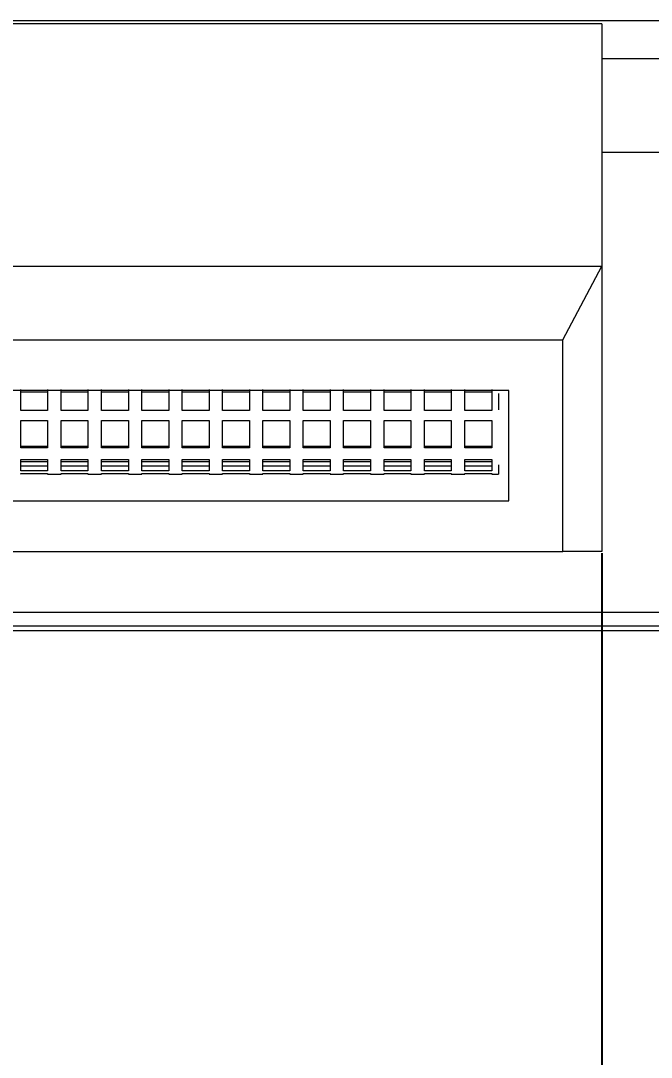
# Model space of a CAD drawing. Header units: millimetres. Extents: x 17284 to 19660, y -6011 to -2651.
# Drawn here: x 18008.46 to 18031.89, y -4960.58 to -4922.08 of the extents above; entities that cross this region are included whole.
import ezdxf

# ---------------------------------------------------------------- set-up
doc = ezdxf.new("R2010")
doc.units = ezdxf.units.MM
doc.layers.add('DIM', color=3, linetype='Continuous', lineweight=13)
doc.styles.get("Standard").update_dxf_attribs({"font": 'arial.ttf'})
doc.dimstyles.get("Standard").update_dxf_attribs({"dimtxt": 0.18, "dimasz": 0.18, "dimexe": 0.18, "dimexo": 0.0625, "dimgap": 0.09, "dimtad": 0, "dimtih": 1, "dimtoh": 1, "dimdec": 1, "dimdsep": 46, "dimtxsty": 'Standard', "dimcen": 0.09, "dimadec": 0, "dimazin": 0, "dimtfac": 1, "dimtdec": 1, "dimtofl": 0, "dimtmove": 0, "dimatfit": 3, "dimfxl": 1, "dimtolj": 1, "dimtzin": 0, "dimarcsym": 0})

# ---------------------------------------------------------------- blocks, each defined once
blk = doc.blocks.new('*D64')
at = {"layer": 'Defpoints', "color": 0, "transparency": 16777216}
for p in [(17965.557, -4941.795), (18030.057, -4941.795), (18030.057, -4987.272)]:
    blk.add_point(p, dxfattribs=at)
at = {"layer": 'DIM', "color": 0, "lineweight": -2, "transparency": 16777216}
for p, q in [((17965.557, -4941.858), (17965.557, -4987.452)), ((18030.057, -4941.858), (18030.057, -4987.452)), ((17947.557, -4987.272), (17929.557, -4987.272)), ((18048.057, -4987.272), (18066.057, -4987.272))]:
    blk.add_line(p, q, dxfattribs=at)
at = {"layer": 'DIM', "color": 0, "transparency": 16777216}
for points in [[(17947.557, -4984.272), (17947.557, -4990.272), (17965.557, -4987.272)], [(18048.057, -4984.272), (18048.057, -4990.272), (18030.057, -4987.272)]]:
    blk.add_solid(points, dxfattribs=at)
at = {"layer": 'DIM', "color": 0, "transparency": 16777216, "insert": (17997.807, -4987.272), "char_height": 18, "attachment_point": 5}
blk.add_mtext('\\A1;64.5', dxfattribs=at)

msp = doc.modelspace()

# ---------------------------------------------------------------- linework, layer by layer
at = {"linetype": 'Continuous', "lineweight": 13}
for p, q in [((18247.429, -4922.085), (17748.186, -4922.085)), ((18030.05, -4923.486), (18197.304, -4923.486)), ((18202.747, -4926.985), (18030.056, -4926.985))]:
    msp.add_line(p, q, dxfattribs=at)
at = {"linetype": 'Continuous', "lineweight": 18}
for p, q in [((18030.057, -4922.199), (17965.557, -4922.199)), ((18030.057, -4922.199), (18030.057, -4931.199)), ((17965.557, -4931.199), (18030.057, -4931.199)), ((18028.602, -4933.935), (18030.057, -4931.199)), ((18030.057, -4931.199), (18030.057, -4941.795)), ((17967.013, -4933.935), (18028.602, -4933.935)), ((18028.602, -4941.795), (18028.602, -4933.935)), ((18026.602, -4935.814), (17969.013, -4935.814)), ((18009.463, -4935.886), (18008.463, -4935.886)), ((18010.963, -4935.886), (18009.963, -4935.886)), ((18012.463, -4935.886), (18011.463, -4935.886)), ((18013.963, -4935.886), (18012.963, -4935.886)), ((18015.463, -4935.886), (18014.463, -4935.886)), ((18016.963, -4935.886), (18015.963, -4935.886)), ((18018.463, -4935.886), (18017.463, -4935.886)), ((18019.963, -4935.886), (18018.963, -4935.886)), ((18021.463, -4935.886), (18020.463, -4935.886)), ((18022.963, -4935.886), (18021.963, -4935.886)), ((18024.463, -4935.886), (18023.463, -4935.886)), ((18025.963, -4935.886), (18024.963, -4935.886)), ((18026.602, -4939.916), (18026.602, -4935.814)), ((18009.463, -4936.562), (18008.463, -4936.562)), ((18010.963, -4936.562), (18009.963, -4936.562)), ((18012.463, -4936.562), (18011.463, -4936.562)), ((18013.963, -4936.562), (18012.963, -4936.562)), ((18015.463, -4936.562), (18014.463, -4936.562)), ((18016.963, -4936.562), (18015.963, -4936.562)), ((18018.463, -4936.562), (18017.463, -4936.562)), ((18019.963, -4936.562), (18018.963, -4936.562)), ((18021.463, -4936.562), (18020.463, -4936.562)), ((18022.963, -4936.562), (18021.963, -4936.562)), ((18024.463, -4936.562), (18023.463, -4936.562)), ((18025.963, -4936.562), (18024.963, -4936.562)), ((18008.463, -4936.929), (18009.463, -4936.929)), ((18009.963, -4936.929), (18010.963, -4936.929)), ((18011.463, -4936.929), (18012.463, -4936.929)), ((18012.963, -4936.929), (18013.963, -4936.929)), ((18014.463, -4936.929), (18015.463, -4936.929)), ((18015.963, -4936.929), (18016.963, -4936.929)), ((18017.463, -4936.929), (18018.463, -4936.929)), ((18018.963, -4936.929), (18019.963, -4936.929)), ((18020.463, -4936.929), (18021.463, -4936.929)), ((18021.963, -4936.929), (18022.963, -4936.929)), ((18023.463, -4936.929), (18024.463, -4936.929)), ((18024.963, -4936.929), (18025.963, -4936.929)), ((18008.463, -4937.892), (18009.463, -4937.892)), ((18009.463, -4937.954), (18008.463, -4937.954)), ((18009.963, -4937.892), (18010.963, -4937.892)), ((18010.963, -4937.954), (18009.963, -4937.954)), ((18011.463, -4937.892), (18012.463, -4937.892)), ((18012.463, -4937.954), (18011.463, -4937.954)), ((18012.963, -4937.892), (18013.963, -4937.892)), ((18013.963, -4937.954), (18012.963, -4937.954)), ((18014.463, -4937.892), (18015.463, -4937.892)), ((18015.463, -4937.954), (18014.463, -4937.954)), ((18015.963, -4937.892), (18016.963, -4937.892)), ((18016.963, -4937.954), (18015.963, -4937.954)), ((18017.463, -4937.892), (18018.463, -4937.892)), ((18018.463, -4937.954), (18017.463, -4937.954)), ((18018.963, -4937.892), (18019.963, -4937.892)), ((18019.963, -4937.954), (18018.963, -4937.954)), ((18020.463, -4937.892), (18021.463, -4937.892)), ((18021.463, -4937.954), (18020.463, -4937.954)), ((18021.963, -4937.892), (18022.963, -4937.892)), ((18022.963, -4937.954), (18021.963, -4937.954)), ((18023.463, -4937.892), (18024.463, -4937.892)), ((18024.463, -4937.954), (18023.463, -4937.954)), ((18024.963, -4937.892), (18025.963, -4937.892)), ((18025.963, -4937.954), (18024.963, -4937.954)), ((18008.463, -4938.38), (18009.463, -4938.38)), ((18008.463, -4938.45), (18009.463, -4938.45)), ((18008.463, -4938.615), (18009.463, -4938.615)), ((18009.963, -4938.38), (18010.963, -4938.38)), ((18009.963, -4938.45), (18010.963, -4938.45)), ((18009.963, -4938.615), (18010.963, -4938.615)), ((18011.463, -4938.38), (18012.463, -4938.38)), ((18011.463, -4938.45), (18012.463, -4938.45)), ((18011.463, -4938.615), (18012.463, -4938.615)), ((18012.963, -4938.38), (18013.963, -4938.38)), ((18012.963, -4938.45), (18013.963, -4938.45)), ((18012.963, -4938.615), (18013.963, -4938.615)), ((18014.463, -4938.38), (18015.463, -4938.38)), ((18014.463, -4938.45), (18015.463, -4938.45)), ((18014.463, -4938.615), (18015.463, -4938.615)), ((18015.963, -4938.38), (18016.963, -4938.38)), ((18015.963, -4938.45), (18016.963, -4938.45)), ((18015.963, -4938.615), (18016.963, -4938.615)), ((18017.463, -4938.38), (18018.463, -4938.38)), ((18017.463, -4938.45), (18018.463, -4938.45)), ((18017.463, -4938.615), (18018.463, -4938.615)), ((18018.963, -4938.38), (18019.963, -4938.38)), ((18018.963, -4938.45), (18019.963, -4938.45)), ((18018.963, -4938.615), (18019.963, -4938.615)), ((18020.463, -4938.38), (18021.463, -4938.38)), ((18020.463, -4938.45), (18021.463, -4938.45)), ((18020.463, -4938.615), (18021.463, -4938.615)), ((18021.963, -4938.38), (18022.963, -4938.38)), ((18021.963, -4938.45), (18022.963, -4938.45)), ((18021.963, -4938.615), (18022.963, -4938.615)), ((18023.463, -4938.38), (18024.463, -4938.38)), ((18023.463, -4938.45), (18024.463, -4938.45)), ((18023.463, -4938.615), (18024.463, -4938.615)), ((18024.963, -4938.38), (18025.963, -4938.38)), ((18024.963, -4938.45), (18025.963, -4938.45)), ((18024.963, -4938.615), (18025.963, -4938.615)), ((18009.463, -4938.807), (18008.463, -4938.807)), ((18008.463, -4938.902), (18009.463, -4938.902)), ((18010.963, -4938.807), (18009.963, -4938.807)), ((18009.963, -4938.902), (18010.963, -4938.902)), ((18012.463, -4938.807), (18011.463, -4938.807)), ((18011.463, -4938.902), (18012.463, -4938.902)), ((18013.963, -4938.807), (18012.963, -4938.807)), ((18012.963, -4938.902), (18013.963, -4938.902)), ((18015.463, -4938.807), (18014.463, -4938.807)), ((18014.463, -4938.902), (18015.463, -4938.902)), ((18016.963, -4938.807), (18015.963, -4938.807)), ((18015.963, -4938.902), (18016.963, -4938.902)), ((18018.463, -4938.807), (18017.463, -4938.807)), ((18017.463, -4938.902), (18018.463, -4938.902)), ((18019.963, -4938.807), (18018.963, -4938.807)), ((18018.963, -4938.902), (18019.963, -4938.902)), ((18021.463, -4938.807), (18020.463, -4938.807)), ((18020.463, -4938.902), (18021.463, -4938.902)), ((18022.963, -4938.807), (18021.963, -4938.807)), ((18021.963, -4938.902), (18022.963, -4938.902)), ((18024.463, -4938.807), (18023.463, -4938.807)), ((18023.463, -4938.902), (18024.463, -4938.902)), ((18025.963, -4938.807), (18024.963, -4938.807)), ((18024.963, -4938.902), (18025.963, -4938.902)), ((17969.013, -4939.916), (18026.602, -4939.916)), ((17967.013, -4941.795), (18028.602, -4941.795)), ((18030.057, -4941.795), (18028.602, -4941.795)), ((17765.841, -4944.73), (18205.301, -4944.73)), ((17766.005, -4944.564), (18205.307, -4944.564))]:
    msp.add_line(p, q, dxfattribs=at)
for points, knots in [([(18008.463, -4936.562), (18008.463, -4936.313), (18008.463, -4936.049), (18008.463, -4935.797), (18008.463, -4935.777)], [0, 0, 0, 0, 0.920984, 1, 1, 1, 1]), ([(18009.463, -4935.777), (18009.463, -4935.797), (18009.463, -4936.049), (18009.463, -4936.313), (18009.463, -4936.562)], [0, 0, 0, 0, 0.079016, 1, 1, 1, 1]), ([(18009.963, -4936.562), (18009.963, -4936.313), (18009.963, -4936.049), (18009.963, -4935.797), (18009.963, -4935.777)], [0, 0, 0, 0, 0.920984, 1, 1, 1, 1]), ([(18010.963, -4935.777), (18010.963, -4935.797), (18010.963, -4936.049), (18010.963, -4936.313), (18010.963, -4936.562)], [0, 0, 0, 0, 0.079016, 1, 1, 1, 1]), ([(18011.463, -4936.562), (18011.463, -4936.313), (18011.463, -4936.049), (18011.463, -4935.797), (18011.463, -4935.777)], [0, 0, 0, 0, 0.920984, 1, 1, 1, 1]), ([(18012.463, -4935.777), (18012.463, -4935.797), (18012.463, -4936.049), (18012.463, -4936.313), (18012.463, -4936.562)], [0, 0, 0, 0, 0.079016, 1, 1, 1, 1]), ([(18012.963, -4936.562), (18012.963, -4936.313), (18012.963, -4936.049), (18012.963, -4935.797), (18012.963, -4935.777)], [0, 0, 0, 0, 0.920984, 1, 1, 1, 1]), ([(18013.963, -4935.777), (18013.963, -4935.797), (18013.963, -4936.049), (18013.963, -4936.313), (18013.963, -4936.562)], [0, 0, 0, 0, 0.079016, 1, 1, 1, 1]), ([(18014.463, -4936.562), (18014.463, -4936.313), (18014.463, -4936.049), (18014.463, -4935.797), (18014.463, -4935.777)], [0, 0, 0, 0, 0.920984, 1, 1, 1, 1]), ([(18015.463, -4935.777), (18015.463, -4935.797), (18015.463, -4936.049), (18015.463, -4936.313), (18015.463, -4936.562)], [0, 0, 0, 0, 0.079016, 1, 1, 1, 1]), ([(18015.963, -4936.562), (18015.963, -4936.313), (18015.963, -4936.049), (18015.963, -4935.797), (18015.963, -4935.777)], [0, 0, 0, 0, 0.920984, 1, 1, 1, 1]), ([(18016.963, -4935.777), (18016.963, -4935.797), (18016.963, -4936.049), (18016.963, -4936.313), (18016.963, -4936.562)], [0, 0, 0, 0, 0.079016, 1, 1, 1, 1]), ([(18017.463, -4936.562), (18017.463, -4936.313), (18017.463, -4936.049), (18017.463, -4935.797), (18017.463, -4935.777)], [0, 0, 0, 0, 0.920984, 1, 1, 1, 1]), ([(18018.463, -4935.777), (18018.463, -4935.797), (18018.463, -4936.049), (18018.463, -4936.313), (18018.463, -4936.562)], [0, 0, 0, 0, 0.079016, 1, 1, 1, 1]), ([(18018.963, -4936.562), (18018.963, -4936.313), (18018.963, -4936.049), (18018.963, -4935.797), (18018.963, -4935.777)], [0, 0, 0, 0, 0.920984, 1, 1, 1, 1]), ([(18019.963, -4935.777), (18019.963, -4935.797), (18019.963, -4936.049), (18019.963, -4936.313), (18019.963, -4936.562)], [0, 0, 0, 0, 0.079016, 1, 1, 1, 1]), ([(18020.463, -4936.562), (18020.463, -4936.313), (18020.463, -4936.049), (18020.463, -4935.797), (18020.463, -4935.777)], [0, 0, 0, 0, 0.920984, 1, 1, 1, 1]), ([(18021.463, -4935.777), (18021.463, -4935.797), (18021.463, -4936.049), (18021.463, -4936.313), (18021.463, -4936.562)], [0, 0, 0, 0, 0.079016, 1, 1, 1, 1]), ([(18021.963, -4936.562), (18021.963, -4936.313), (18021.963, -4936.049), (18021.963, -4935.797), (18021.963, -4935.777)], [0, 0, 0, 0, 0.920984, 1, 1, 1, 1]), ([(18022.963, -4935.777), (18022.963, -4935.797), (18022.963, -4936.049), (18022.963, -4936.313), (18022.963, -4936.562)], [0, 0, 0, 0, 0.079016, 1, 1, 1, 1]), ([(18023.463, -4936.562), (18023.463, -4936.313), (18023.463, -4936.049), (18023.463, -4935.797), (18023.463, -4935.777)], [0, 0, 0, 0, 0.920984, 1, 1, 1, 1]), ([(18024.463, -4935.777), (18024.463, -4935.797), (18024.463, -4936.049), (18024.463, -4936.313), (18024.463, -4936.562)], [0, 0, 0, 0, 0.079016, 1, 1, 1, 1]), ([(18024.963, -4936.562), (18024.963, -4936.313), (18024.963, -4936.049), (18024.963, -4935.797), (18024.963, -4935.777)], [0, 0, 0, 0, 0.920984, 1, 1, 1, 1]), ([(18025.963, -4935.777), (18025.963, -4935.797), (18025.963, -4936.049), (18025.963, -4936.313), (18025.963, -4936.562)], [0, 0, 0, 0, 0.079016, 1, 1, 1, 1]), ([(18008.463, -4937.954), (18008.463, -4937.886), (18008.463, -4937.571), (18008.463, -4937.209), (18008.463, -4936.929)], [0, 0, 0, 0, 0.22301, 1, 1, 1, 1]), ([(18009.463, -4936.929), (18009.463, -4937.209), (18009.463, -4937.571), (18009.463, -4937.886), (18009.463, -4937.954)], [0, 0, 0, 0, 0.77699, 1, 1, 1, 1]), ([(18009.963, -4937.954), (18009.963, -4937.886), (18009.963, -4937.571), (18009.963, -4937.209), (18009.963, -4936.929)], [0, 0, 0, 0, 0.22301, 1, 1, 1, 1]), ([(18010.963, -4936.929), (18010.963, -4937.209), (18010.963, -4937.571), (18010.963, -4937.886), (18010.963, -4937.954)], [0, 0, 0, 0, 0.77699, 1, 1, 1, 1]), ([(18011.463, -4937.954), (18011.463, -4937.886), (18011.463, -4937.571), (18011.463, -4937.209), (18011.463, -4936.929)], [0, 0, 0, 0, 0.22301, 1, 1, 1, 1]), ([(18012.463, -4936.929), (18012.463, -4937.209), (18012.463, -4937.571), (18012.463, -4937.886), (18012.463, -4937.954)], [0, 0, 0, 0, 0.77699, 1, 1, 1, 1]), ([(18012.963, -4937.954), (18012.963, -4937.886), (18012.963, -4937.571), (18012.963, -4937.209), (18012.963, -4936.929)], [0, 0, 0, 0, 0.22301, 1, 1, 1, 1]), ([(18013.963, -4936.929), (18013.963, -4937.209), (18013.963, -4937.571), (18013.963, -4937.886), (18013.963, -4937.954)], [0, 0, 0, 0, 0.77699, 1, 1, 1, 1]), ([(18014.463, -4937.954), (18014.463, -4937.886), (18014.463, -4937.571), (18014.463, -4937.209), (18014.463, -4936.929)], [0, 0, 0, 0, 0.22301, 1, 1, 1, 1]), ([(18015.463, -4936.929), (18015.463, -4937.209), (18015.463, -4937.571), (18015.463, -4937.886), (18015.463, -4937.954)], [0, 0, 0, 0, 0.77699, 1, 1, 1, 1]), ([(18015.963, -4937.954), (18015.963, -4937.886), (18015.963, -4937.571), (18015.963, -4937.209), (18015.963, -4936.929)], [0, 0, 0, 0, 0.22301, 1, 1, 1, 1]), ([(18016.963, -4936.929), (18016.963, -4937.209), (18016.963, -4937.571), (18016.963, -4937.886), (18016.963, -4937.954)], [0, 0, 0, 0, 0.77699, 1, 1, 1, 1]), ([(18017.463, -4937.954), (18017.463, -4937.886), (18017.463, -4937.571), (18017.463, -4937.209), (18017.463, -4936.929)], [0, 0, 0, 0, 0.22301, 1, 1, 1, 1]), ([(18018.463, -4936.929), (18018.463, -4937.209), (18018.463, -4937.571), (18018.463, -4937.886), (18018.463, -4937.954)], [0, 0, 0, 0, 0.77699, 1, 1, 1, 1]), ([(18018.963, -4937.954), (18018.963, -4937.886), (18018.963, -4937.571), (18018.963, -4937.209), (18018.963, -4936.929)], [0, 0, 0, 0, 0.22301, 1, 1, 1, 1]), ([(18019.963, -4936.929), (18019.963, -4937.209), (18019.963, -4937.571), (18019.963, -4937.886), (18019.963, -4937.954)], [0, 0, 0, 0, 0.77699, 1, 1, 1, 1]), ([(18020.463, -4937.954), (18020.463, -4937.886), (18020.463, -4937.571), (18020.463, -4937.209), (18020.463, -4936.929)], [0, 0, 0, 0, 0.22301, 1, 1, 1, 1]), ([(18021.463, -4936.929), (18021.463, -4937.209), (18021.463, -4937.571), (18021.463, -4937.886), (18021.463, -4937.954)], [0, 0, 0, 0, 0.77699, 1, 1, 1, 1]), ([(18021.963, -4937.954), (18021.963, -4937.886), (18021.963, -4937.571), (18021.963, -4937.209), (18021.963, -4936.929)], [0, 0, 0, 0, 0.22301, 1, 1, 1, 1]), ([(18022.963, -4936.929), (18022.963, -4937.209), (18022.963, -4937.571), (18022.963, -4937.886), (18022.963, -4937.954)], [0, 0, 0, 0, 0.77699, 1, 1, 1, 1]), ([(18023.463, -4937.954), (18023.463, -4937.886), (18023.463, -4937.571), (18023.463, -4937.209), (18023.463, -4936.929)], [0, 0, 0, 0, 0.22301, 1, 1, 1, 1]), ([(18024.463, -4936.929), (18024.463, -4937.209), (18024.463, -4937.571), (18024.463, -4937.886), (18024.463, -4937.954)], [0, 0, 0, 0, 0.77699, 1, 1, 1, 1]), ([(18024.963, -4937.954), (18024.963, -4937.886), (18024.963, -4937.571), (18024.963, -4937.209), (18024.963, -4936.929)], [0, 0, 0, 0, 0.22301, 1, 1, 1, 1]), ([(18025.963, -4936.929), (18025.963, -4937.209), (18025.963, -4937.571), (18025.963, -4937.886), (18025.963, -4937.954)], [0, 0, 0, 0, 0.77699, 1, 1, 1, 1]), ([(18008.463, -4938.807), (18008.463, -4938.734), (18008.463, -4938.603), (18008.463, -4938.418), (18008.463, -4938.38)], [0, 0, 0, 0, 0.80479, 1, 1, 1, 1]), ([(18009.463, -4938.38), (18009.463, -4938.418), (18009.463, -4938.603), (18009.463, -4938.734), (18009.463, -4938.807)], [0, 0, 0, 0, 0.19521, 1, 1, 1, 1]), ([(18009.963, -4938.807), (18009.963, -4938.734), (18009.963, -4938.603), (18009.963, -4938.418), (18009.963, -4938.38)], [0, 0, 0, 0, 0.80479, 1, 1, 1, 1]), ([(18010.963, -4938.38), (18010.963, -4938.418), (18010.963, -4938.603), (18010.963, -4938.734), (18010.963, -4938.807)], [0, 0, 0, 0, 0.19521, 1, 1, 1, 1]), ([(18011.463, -4938.807), (18011.463, -4938.734), (18011.463, -4938.603), (18011.463, -4938.418), (18011.463, -4938.38)], [0, 0, 0, 0, 0.80479, 1, 1, 1, 1]), ([(18012.463, -4938.38), (18012.463, -4938.418), (18012.463, -4938.603), (18012.463, -4938.734), (18012.463, -4938.807)], [0, 0, 0, 0, 0.19521, 1, 1, 1, 1]), ([(18012.963, -4938.807), (18012.963, -4938.734), (18012.963, -4938.603), (18012.963, -4938.418), (18012.963, -4938.38)], [0, 0, 0, 0, 0.80479, 1, 1, 1, 1]), ([(18013.963, -4938.38), (18013.963, -4938.418), (18013.963, -4938.603), (18013.963, -4938.734), (18013.963, -4938.807)], [0, 0, 0, 0, 0.19521, 1, 1, 1, 1]), ([(18014.463, -4938.807), (18014.463, -4938.734), (18014.463, -4938.603), (18014.463, -4938.418), (18014.463, -4938.38)], [0, 0, 0, 0, 0.80479, 1, 1, 1, 1]), ([(18015.463, -4938.38), (18015.463, -4938.418), (18015.463, -4938.603), (18015.463, -4938.734), (18015.463, -4938.807)], [0, 0, 0, 0, 0.19521, 1, 1, 1, 1]), ([(18015.963, -4938.807), (18015.963, -4938.734), (18015.963, -4938.603), (18015.963, -4938.418), (18015.963, -4938.38)], [0, 0, 0, 0, 0.80479, 1, 1, 1, 1]), ([(18016.963, -4938.38), (18016.963, -4938.418), (18016.963, -4938.603), (18016.963, -4938.734), (18016.963, -4938.807)], [0, 0, 0, 0, 0.19521, 1, 1, 1, 1]), ([(18017.463, -4938.807), (18017.463, -4938.734), (18017.463, -4938.603), (18017.463, -4938.418), (18017.463, -4938.38)], [0, 0, 0, 0, 0.80479, 1, 1, 1, 1]), ([(18018.463, -4938.38), (18018.463, -4938.418), (18018.463, -4938.603), (18018.463, -4938.734), (18018.463, -4938.807)], [0, 0, 0, 0, 0.19521, 1, 1, 1, 1]), ([(18018.963, -4938.807), (18018.963, -4938.734), (18018.963, -4938.603), (18018.963, -4938.418), (18018.963, -4938.38)], [0, 0, 0, 0, 0.80479, 1, 1, 1, 1]), ([(18019.963, -4938.38), (18019.963, -4938.418), (18019.963, -4938.603), (18019.963, -4938.734), (18019.963, -4938.807)], [0, 0, 0, 0, 0.19521, 1, 1, 1, 1]), ([(18020.463, -4938.807), (18020.463, -4938.734), (18020.463, -4938.603), (18020.463, -4938.418), (18020.463, -4938.38)], [0, 0, 0, 0, 0.80479, 1, 1, 1, 1]), ([(18021.463, -4938.38), (18021.463, -4938.418), (18021.463, -4938.603), (18021.463, -4938.734), (18021.463, -4938.807)], [0, 0, 0, 0, 0.19521, 1, 1, 1, 1]), ([(18021.963, -4938.807), (18021.963, -4938.734), (18021.963, -4938.603), (18021.963, -4938.418), (18021.963, -4938.38)], [0, 0, 0, 0, 0.80479, 1, 1, 1, 1]), ([(18022.963, -4938.38), (18022.963, -4938.418), (18022.963, -4938.603), (18022.963, -4938.734), (18022.963, -4938.807)], [0, 0, 0, 0, 0.19521, 1, 1, 1, 1]), ([(18023.463, -4938.807), (18023.463, -4938.734), (18023.463, -4938.603), (18023.463, -4938.418), (18023.463, -4938.38)], [0, 0, 0, 0, 0.80479, 1, 1, 1, 1]), ([(18024.463, -4938.38), (18024.463, -4938.418), (18024.463, -4938.603), (18024.463, -4938.734), (18024.463, -4938.807)], [0, 0, 0, 0, 0.19521, 1, 1, 1, 1]), ([(18024.963, -4938.807), (18024.963, -4938.734), (18024.963, -4938.603), (18024.963, -4938.418), (18024.963, -4938.38)], [0, 0, 0, 0, 0.80479, 1, 1, 1, 1]), ([(18025.963, -4938.38), (18025.963, -4938.418), (18025.963, -4938.603), (18025.963, -4938.734), (18025.963, -4938.807)], [0, 0, 0, 0, 0.19521, 1, 1, 1, 1]), ([(18026.213, -4938.579), (18026.213, -4938.721), (18026.213, -4938.858), (18026.213, -4938.913), (18026.213, -4938.922)], [0, 0, 0, 0, 0.707906, 1, 1, 1, 1])]:
    msp.add_open_spline(points, degree=3, knots=knots, dxfattribs=at)
for points, degree in [([(18026.213, -4935.927), (18026.213, -4936.125), (18026.213, -4936.329), (18026.213, -4936.538)], 3), ([(18008.463, -4938.923), (18008.463, -4938.938), (18008.463, -4938.93), (18008.463, -4938.902)], 3), ([(18009.463, -4938.902), (18009.463, -4938.93), (18009.463, -4938.938), (18009.463, -4938.923)], 3), ([(18009.463, -4938.923), (18009.963, -4938.923)], 1), ([(18009.963, -4938.923), (18009.963, -4938.938), (18009.963, -4938.93), (18009.963, -4938.902)], 3), ([(18010.963, -4938.902), (18010.963, -4938.93), (18010.963, -4938.938), (18010.963, -4938.923)], 3), ([(18010.963, -4938.923), (18011.463, -4938.923)], 1), ([(18011.463, -4938.923), (18011.463, -4938.938), (18011.463, -4938.93), (18011.463, -4938.902)], 3), ([(18012.463, -4938.902), (18012.463, -4938.93), (18012.463, -4938.938), (18012.463, -4938.923)], 3), ([(18012.463, -4938.923), (18012.963, -4938.923)], 1), ([(18012.963, -4938.923), (18012.963, -4938.938), (18012.963, -4938.93), (18012.963, -4938.902)], 3), ([(18013.963, -4938.902), (18013.963, -4938.93), (18013.963, -4938.938), (18013.963, -4938.923)], 3), ([(18013.963, -4938.923), (18014.463, -4938.923)], 1), ([(18014.463, -4938.923), (18014.463, -4938.938), (18014.463, -4938.93), (18014.463, -4938.902)], 3), ([(18015.463, -4938.902), (18015.463, -4938.93), (18015.463, -4938.938), (18015.463, -4938.923)], 3), ([(18015.463, -4938.923), (18015.963, -4938.923)], 1), ([(18015.963, -4938.923), (18015.963, -4938.938), (18015.963, -4938.93), (18015.963, -4938.902)], 3), ([(18016.963, -4938.902), (18016.963, -4938.93), (18016.963, -4938.938), (18016.963, -4938.923)], 3), ([(18016.963, -4938.923), (18017.463, -4938.923)], 1), ([(18017.463, -4938.923), (18017.463, -4938.938), (18017.463, -4938.93), (18017.463, -4938.902)], 3), ([(18018.463, -4938.902), (18018.463, -4938.93), (18018.463, -4938.938), (18018.463, -4938.923)], 3), ([(18018.463, -4938.923), (18018.963, -4938.923)], 1), ([(18018.963, -4938.923), (18018.963, -4938.938), (18018.963, -4938.93), (18018.963, -4938.902)], 3), ([(18019.963, -4938.902), (18019.963, -4938.93), (18019.963, -4938.938), (18019.963, -4938.923)], 3), ([(18019.963, -4938.923), (18020.463, -4938.923)], 1), ([(18020.463, -4938.923), (18020.463, -4938.938), (18020.463, -4938.93), (18020.463, -4938.902)], 3), ([(18021.463, -4938.902), (18021.463, -4938.931), (18021.463, -4938.938), (18021.463, -4938.923)], 3), ([(18021.463, -4938.923), (18021.963, -4938.923)], 1), ([(18021.963, -4938.923), (18021.963, -4938.938), (18021.963, -4938.931), (18021.963, -4938.902)], 3), ([(18022.963, -4938.902), (18022.963, -4938.931), (18022.963, -4938.938), (18022.963, -4938.923)], 3), ([(18022.963, -4938.923), (18023.463, -4938.923)], 1), ([(18023.463, -4938.923), (18023.463, -4938.938), (18023.463, -4938.931), (18023.463, -4938.902)], 3), ([(18024.463, -4938.902), (18024.463, -4938.931), (18024.463, -4938.938), (18024.463, -4938.923)], 3), ([(18024.463, -4938.923), (18024.963, -4938.923)], 1), ([(18024.963, -4938.923), (18024.963, -4938.938), (18024.963, -4938.931), (18024.963, -4938.902)], 3), ([(18025.963, -4938.902), (18025.963, -4938.931), (18025.963, -4938.938), (18025.963, -4938.923)], 3), ([(18025.963, -4938.923), (18026.213, -4938.923)], 1)]:
    msp.add_open_spline(points, degree=degree, dxfattribs=at)
at = {"linetype": 'Continuous', "lineweight": 13}
msp.add_open_spline([(18205.307, -4944.065), (18058.873, -4944.065), (17912.439, -4944.065), (17766.005, -4944.065)], degree=3, dxfattribs=at)

# ---------------------------------------------------------------- dimensions: what is measured, and where the dimension line sits
at = {"layer": 'DIM', "color": 3}
dim = msp.add_linear_dim(base=(18030.057, -4987.272), p1=(17965.557, -4941.795), p2=(18030.057, -4941.795), dimstyle='Standard', override={"dimtxt": 18, "dimasz": 18, "dimgap": 5}, dxfattribs=at)
dim.commit()
dim.dimension.update_dxf_attribs({"geometry": '*D64', "text_midpoint": (17997.807, -4987.272)})

doc.saveas('drawing.dxf')
